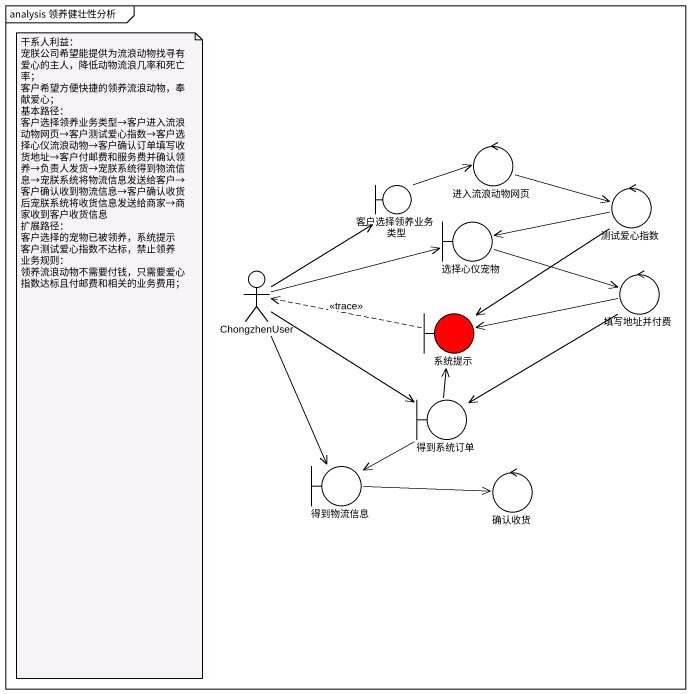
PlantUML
@startuml
mainframe analysis 领养健壮性分析
control 进入流浪动物网页
boundary 客户选择领养业务类型
control 测试爱心指数
boundary 选择心仪宠物
actor ChongzhenUser
control 填写地址并付费
boundary 系统提示 #FF0000
boundary 得到系统订单
boundary 得到物流信息
control 确认收货
进入流浪动物网页 -right-> 测试爱心指数
客户选择领养业务类型 -right-> 进入流浪动物网页
测试爱心指数 -left-> 选择心仪宠物
测试爱心指数 --> 系统提示
选择心仪宠物 -right-> 填写地址并付费
ChongzhenUser -up-> 客户选择领养业务类型
ChongzhenUser -right-> 选择心仪宠物
ChongzhenUser --> 得到系统订单
ChongzhenUser --> 得到物流信息
填写地址并付费 -left-> 系统提示
填写地址并付费 --> 得到系统订单
系统提示 .left.> ChongzhenUser : <<trace>>
得到系统订单 -up-> 系统提示
得到系统订单 --> 得到物流信息
得到物流信息 -right-> 确认收货
note as N1
  干系人利益：
  宠朕公司希望能提供为流浪动物找寻有爱心的主人，降低动物流浪几率和死亡率；
  客户希望方便快捷的领养流浪动物，奉献爱心；
  基本路径：
  客户选择领养业务类型→客户进入流浪动物网页→客户测试爱心指数→客户选择心仪流浪动物→客户确认订单填写收货地址→客户付邮费和服务费并确认领养→负责人发货→宠朕系统得到物流信息→宠朕系统将物流信息发送给客户→客户确认收到物流信息→客户确认收货后宠朕系统将收货信息发送给商家→商家收到客户收货信息
  扩展路径：
  客户选择的宠物已被领养，系统提示
  客户测试爱心指数不达标，禁止领养
  业务规则：
  领养流浪动物不需要付钱，只需要爱心指数达标且付邮费和相关的业务费用；
end note
@enduml
